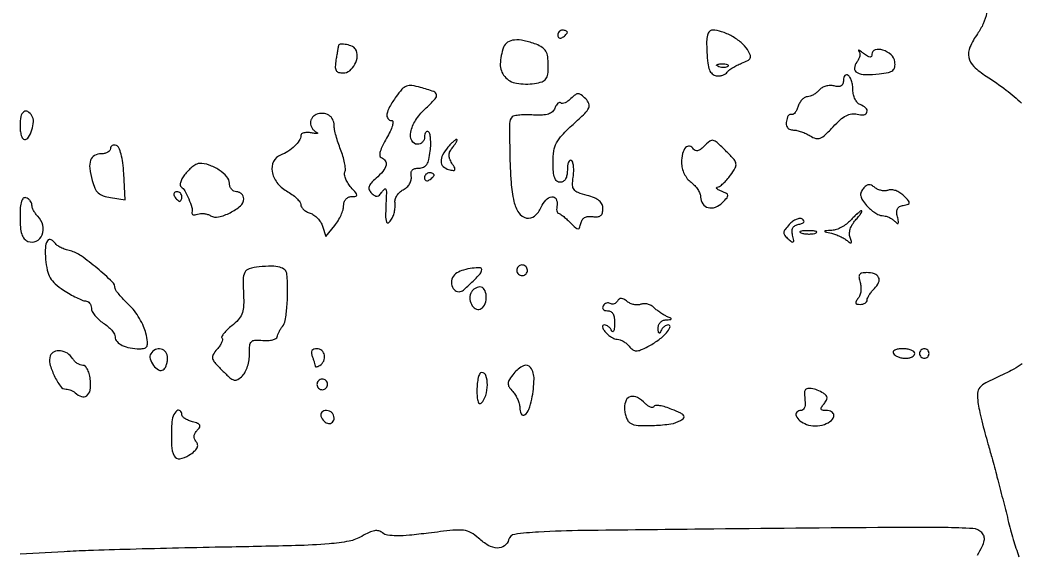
# Model space of a CAD drawing. Extents: x 0 to 5034, y 0 to 2560.
# Drawn here: x 0 to 210.1, y 1828.2 to 1940.1 of the extents above; entities that cross this region are included whole.
import ezdxf

# ---------------------------------------------------------------- set-up
doc = ezdxf.new("R2010")
doc.units = 0

msp = doc.modelspace()

# ---------------------------------------------------------------- linework, layer by layer
for points in [[(203.087621, 1941.554291, -0.057921), (202.385703, 1939.355238, -0.048562), (201.164886, 1937.231561, 0.051163), (199.575739, 1934.433647, 0.155793), (199.348949, 1932.285858, 0.152014), (200.409071, 1930.370959, 0.047978), (203.006922, 1928.323017, -0.017493), (207.225876, 1925.395128, -0.031003), (210.453021, 1922.656763, -0.037984)], [(210.562063, 1867.842155, -0.038135), (208.814556, 1866.706989, -0.017716), (206.394638, 1865.494671, 0.009809), (202.936378, 1863.830043, 0.094628), (201.650727, 1862.838559, 0.170393), (201.175451, 1861.674493, 0.049865), (201.272627, 1859.715362, 0.015934), (201.567229, 1858.106202, 0.005683), (202.086784, 1855.828888, 0.005633), (202.713819, 1853.341449, 0.006622), (203.365476, 1851, -0.005074), (204.15941, 1848.181139, -0.001683), (205.267929, 1844.03125, -0.001675), (206.465711, 1839.423313, -0.001904), (207.581766, 1835, 0.010219), (208.691552, 1830.890847, 0.013856), (209.871294, 1827.232246, 0.010767)], [(201.186568, 1827.591636, 0.018144), (202.170293, 1829.406284, 0.06806), (202.582572, 1830.631617, 0.117763), (202.54069, 1831.545547, 0.126775), (202.088112, 1832.313662, 0.183012), (200.20487, 1833.164009, 0.012444), (194.231971, 1833.386451, 0.005297), (182.713321, 1833.406538, 0.000242), (143.320129, 1833.038825, 0.000822), (118.380983, 1832.752973, 0.010341), (108.967581, 1832.434805, 0.02077), (103.933533, 1831.950041, 0.303179), (102.663749, 1830.822176, -0.170349), (101.792763, 1829.530397, -0.174133), (100.314259, 1829.080655, -0.116803), (98.390185, 1829.63824, -0.059964), (96.35659, 1831.134727, 0.059109), (94.763808, 1832.311016, 0.104456), (93.21398, 1832.807248, 0.051339), (90.927032, 1832.805248, 0.005878), (85.80143, 1832.212053, -0.008213), (81.837295, 1831.772024, -0.024633), (79.115979, 1831.649839, -0.034868), (77.240097, 1831.789087, -0.138098), (76.193713, 1832.254196, 0.109359), (75.393412, 1832.66564, 0.105032), (74.481904, 1832.709174, 0.069654), (73.339084, 1832.354836, 0.02346), (71.793266, 1831.536951, -0.085968), (69.130127, 1830.528298, -0.027637), (64.928257, 1829.956387, -0.01362), (57.915668, 1829.585919, -0.001972), (43.608844, 1829.27688, 0.00134), (33.31756, 1829.067597, 0.001393), (23.158536, 1828.805446, 0.00134), (14.371246, 1828.530633, 0.006069), (9.25, 1828.294479), (0, 1827.755361)]]:
    msp.add_lwpolyline(points, format="xyb")
for points in [[(113, 1936.940983, 0.108972), (113.078288, 1936.586039, 0.182303), (113.29375, 1936.3746, 0.161196), (113.6179, 1936.343488, 0.082592), (114, 1936.5, 0.029505), (114.382774, 1936.768994, 0.035638), (114.70625, 1937.066025, 0.038439), (114.934461, 1937.34829, 0.151918), (115, 1937.559017, 0.210953), (114.92554, 1937.727648, 0.081139), (114.70625, 1937.870461, 0.061769), (114.382849, 1937.967655, 0.042167), (114, 1938, 0.105053), (113.618444, 1937.918938, 0.099167), (113.29375, 1937.688914, 0.09642), (113.076123, 1937.345238, 0.093332)], [(144.313333, 1933.342313, 0.017394), (144.506586, 1931.037395, 0.065122), (144.863215, 1929.631884, 0.117213), (145.433619, 1928.819079, 0.145972), (146.266582, 1928.431379, 0.05552), (146.971171, 1928.406848, 0.055996), (147.661776, 1928.53823, 0.061577), (148.236591, 1928.796909, 0.118386), (148.593168, 1929.15075, -0.089045), (148.984149, 1929.58659, -0.025615), (149.729224, 1930.10818, -0.024899), (150.645151, 1930.620216, -0.024166), (151.616478, 1931.044285, 0.02745), (152.920804, 1931.623958, 0.176633), (153.403577, 1932.144215, 0.203936), (153.400942, 1932.807934, 0.037999), (152.823235, 1933.911438, 0.080566), (151.536045, 1935.381916, 0.045541), (149.576083, 1936.722693, 0.04558), (147.409927, 1937.684453, 0.08187), (145.495728, 1938, 0.21094), (144.854742, 1937.716989, 0.123274), (144.449657, 1936.964647, 0.059452), (144.270776, 1935.594725, 0.014987)], [(66.917769, 1934.75, 0.034433), (66.87118, 1934.566728, 0.000969), (66.726925, 1933.765625, 0.001975), (66.562708, 1932.821834, 0.001356), (66.383559, 1931.75, 0.027863), (66.229635, 1930.319501, 0.139641), (66.408389, 1929.542098, 0.201648), (66.925714, 1929.132801, 0.06795), (67.898402, 1929, 0.170663), (69.272025, 1929.48292, 0.103689), (70.377076, 1930.827253, 0.10178), (70.862617, 1932.525266, 0.158618), (70.505531, 1933.991051, 0.153091), (69.84185, 1934.565439, 0.050321), (68.597052, 1934.962839, 0.051412), (67.39027, 1935.09091, 0.324749)], [(101.606989, 1934.418213, 0.086456), (100.906746, 1930.852683, 0.184002), (101.836374, 1928.245344, 0.176031), (104.308548, 1926.843365, 0.078439), (108.105933, 1926.80224, 0.039416), (109.697571, 1927.165721, 0.156547), (110.506774, 1927.735977, 0.135583), (110.89712, 1928.722379, 0.02683), (111, 1930.63825, 0.032848), (110.882711, 1932.421653, 0.09978), (110.490539, 1933.565681, 0.116459), (109.726952, 1934.367437, 0.053697), (108.4349, 1935.024751, 0.034902), (105.892718, 1935.793198, 0.078252), (103.886097, 1935.929023, 0.117787), (102.459295, 1935.451293, 0.163125)], [(176.241324, 1933.559042, -0.144215), (176.436296, 1933.118207, -0.079596), (176.419134, 1932.524453, -0.068185), (176.20051, 1931.873278, -0.058229), (175.805626, 1931.265794, 0.165552), (175.328954, 1930.016851, 0.290176), (175.866726, 1929.09558, 0.117736), (177.628695, 1928.658427, 0.031265), (180.541021, 1928.814996, 0.021378), (182.440773, 1929.119563, 0.115947), (183.381714, 1929.554039, 0.18838), (183.792696, 1930.247565, 0.076204), (183.804382, 1931.365755, 0.177736), (183.023675, 1932.817312, 0.102244), (181.280762, 1933.819311, 0.149052), (179.687572, 1933.854454, 0.336092), (179, 1932.947106, -0.120021), (178.888401, 1932.48889, -0.303067), (178.602037, 1932.330786, -0.122038), (178.093079, 1932.503385, -0.02087), (177.25, 1933.094588, 0.009281), (176.614943, 1933.562237, 0.046197), (176.231826, 1933.783555, 0.595759), (176.163061, 1933.732027, 0.139903)], [(148.729167, 1930.395833, -0.126455), (148.402231, 1930.202593, -0.060344), (147.916927, 1930.123424, -0.05415), (147.359369, 1930.160852, -0.051402), (146.8125, 1930.316886, -0.054073), (146.395823, 1930.538436, -0.470617), (146.37858, 1930.720685, -0.168741), (146.670344, 1930.862007, -0.018894), (147.416667, 1930.921053, -0.028489), (148.112848, 1930.910055, -0.077125), (148.592839, 1930.799335, -0.208169), (148.77538, 1930.614691, -0.296942)], [(173, 1927.442386, -0.081206), (172.881306, 1926.716378, -0.179946), (172.53369, 1926.286682, -0.148331), (171.933714, 1926.139853, -0.05036), (171.036768, 1926.280134, 0.07314), (170.199698, 1926.37238, 0.059932), (169.309716, 1926.232421, 0.061545), (168.503514, 1925.892856, 0.089361), (167.914323, 1925.396765, -0.049124), (167.37397, 1924.862319, -0.041766), (166.710767, 1924.4103, -0.043715), (166.030711, 1924.100556, -0.085209), (165.444943, 1924, 0.13121), (164.897208, 1923.853745, 0.06862), (164.335066, 1923.418467, 0.060799), (163.844224, 1922.777382, 0.056223), (163.506447, 1922.020313, -0.03323), (163.215582, 1921.278694, -0.051316), (162.860279, 1920.68963, -0.066935), (162.498144, 1920.3228, -0.250001), (162.18906, 1920.270313, 0.108038), (161.907011, 1920.300468, 0.099637), (161.628974, 1920.212217, 0.095593), (161.397821, 1920.018869, 0.090713), (161.25, 1919.75, 0.05318), (160.990981, 1918.566668, 0.135811), (161.130259, 1917.707657, 0.179568), (161.650378, 1917.188224, 0.107762), (162.513569, 1917, -0.05958), (163.233025, 1916.913964, -0.025476), (164.163019, 1916.637476, -0.024768), (165.135631, 1916.238311, -0.029828), (166.003283, 1915.765877, 0.071075), (167.183391, 1915.244052, 0.164646), (168.138513, 1915.293706, 0.097329), (169.187333, 1915.969451, 0.016064), (170.875189, 1917.702206, -0.025399), (172.343098, 1919.153952, -0.061992), (173.591572, 1920.017736, -0.085669), (174.74019, 1920.38631, -0.099164), (175.885475, 1920.319698, 0.090695), (177.281706, 1920.214949, 0.301806), (177.955646, 1920.773717, 0.293496), (177.710821, 1921.629542, 0.088934), (176.5, 1922.361626, -0.122922), (175.925849, 1922.763788, -0.064545), (175.440625, 1923.494405, -0.058178), (175.111599, 1924.421282, -0.05628), (175, 1925.409598, 0.037171), (174.926173, 1926.40129, 0.041106), (174.70625, 1927.337255, 0.045117), (174.384572, 1928.091519, 0.131736), (174, 1928.5, 0.153713), (173.620821, 1928.596229, 0.191513), (173.29375, 1928.444265, 0.129501), (173.072679, 1928.03944, 0.060641)], [(79.01527, 1924.021445, 0.02574), (77.660247, 1921.894836, 0.084024), (77.092765, 1920.3314, 0.205023), (77.303716, 1919.405085, 0.240069), (78.098776, 1919, -0.422475), (78.360811, 1918.73049, -0.064662), (78.230341, 1917.907747, -0.040934), (77.76776, 1916.708831, -0.02075), (77.003697, 1915.281693, 0.019576), (76.149246, 1913.694686, 0.048009), (75.684294, 1912.454947, 0.080296), (75.5964, 1911.601398, 0.306985), (75.904921, 1911.19836, -0.17133), (76.73826, 1910.550111, -0.206405), (76.898175, 1909.579097, -0.113044), (76.253187, 1908.306207, -0.040575), (74.821825, 1906.84547, 0.025829), (73.769298, 1905.832809, 0.113999), (73.340066, 1905.093523, 0.182614), (73.381103, 1904.434932, 0.090728), (73.863466, 1903.736534, 0.048962), (74.522308, 1903.195473, 0.179767), (75.038562, 1903.072429, 0.172018), (75.524567, 1903.314711, 0.044103), (76.0849, 1904.008359, -0.052036), (76.567377, 1904.586657, -0.491696), (76.842396, 1904.547211, -0.131618), (76.981632, 1904.007872, -0.010153), (76.937297, 1902.5, 0.006624), (76.811092, 1899.039288, 0.071255), (76.977273, 1897.650176, 0.528497), (77.408521, 1897.499037, 0.102364), (78.075948, 1898.242584, 0.046769), (78.442979, 1899.03447, 0.033662), (78.70607, 1899.973226, 0.034222), (78.83558, 1900.908956, 0.060336), (78.79554, 1901.687098, -0.112459), (78.833538, 1902.416578, -0.070995), (79.180919, 1903.199135, -0.065595), (79.771404, 1903.913814, -0.067169), (80.522481, 1904.444514, 0.067123), (81.287163, 1904.984723, 0.070875), (81.865266, 1905.699325, 0.076984), (82.18536, 1906.489202, 0.107017), (82.199157, 1907.25, -0.07771), (82.168163, 1908.024808, -0.159106), (82.419233, 1908.571251, -0.145654), (82.964468, 1908.894579, -0.061574), (83.81727, 1909, 0.101956), (84.782762, 1909.198944, 0.144811), (85.452394, 1909.756182, 0.092729), (85.898618, 1910.799359, 0.02577), (86.19688, 1912.560705, 0.022348), (86.297198, 1913.960765, 0.030703), (86.253616, 1915.221832, 0.031311), (86.094864, 1916.214798, 0.201691), (85.806286, 1916.619722, 0.186586), (85.501201, 1916.676703, 0.186248), (85.236847, 1916.513694, 0.111622), (85.057902, 1916.121067, 0.051373), (85, 1915.559017, -0.095165), (84.885705, 1914.963945, -0.09695), (84.559375, 1914.457961, -0.098802), (84.072373, 1914.119235, -0.103052), (83.5, 1914, -0.29192), (82.303737, 1914.763489, -0.16157), (82.098461, 1916.551388, -0.090174), (83.106659, 1919.032852, -0.062206), (85.042133, 1921.377781, 0.011829), (87.242121, 1923.554888, 0.244496), (87.497636, 1924.419376, 0.267102), (86.927942, 1925.07655, 0.013817), (84.151081, 1925.956671, 0.032418), (82.339107, 1926.351385, 0.128203), (81.214254, 1926.23245, 0.12103), (80.255138, 1925.574529, 0.027479)], [(115.761905, 1923.619048, -0.037229), (115.134831, 1923.078997, -0.055984), (114.510784, 1922.717788, -0.073465), (113.981605, 1922.573509, -0.230167), (113.642586, 1922.690747, 0.246011), (113.363663, 1922.777933, 0.135316), (113.033021, 1922.618834, 0.080313), (112.693234, 1922.209674, 0.041611), (112.403718, 1921.609688, -0.118597), (111.877135, 1920.844097, -0.10549), (111.038184, 1920.36151, -0.069059), (109.772048, 1920.139079, -0.023739), (107.907413, 1920.160461, 0.015633), (106.386864, 1920.20255, 0.020781), (105.00539, 1920.140139, 0.018602), (103.885092, 1920.000615, 0.157353), (103.438702, 1919.772036, 0.197521), (102.868678, 1918.406234, 0.005951), (102.909831, 1912.118804, 0.012163), (103.17229, 1905.986301, 0.040471), (103.766583, 1902, 0.087446), (104.794397, 1899.591445, 0.196959), (106.399129, 1898.483976, 0.233075), (108.110791, 1898.908011, 0.114634), (109.487128, 1900.75, -0.084241), (110.493308, 1902.280666, -0.169774), (111.755264, 1902.945447, -0.317582), (112.625414, 1902.507252, -0.165766), (112.829244, 1901.25, 0.029325), (112.755715, 1900.579243, 0.049351), (112.782905, 1900.014062, 0.068037), (112.89596, 1899.624654, 0.296337), (113.087815, 1899.5, -0.151042), (113.402818, 1899.402621, -0.015158), (114.046331, 1898.933476, -0.017947), (114.792282, 1898.310059, -0.01334), (115.571429, 1897.571407, 0.009818), (116.761536, 1896.427131, 0.165848), (117.252736, 1896.209289, 0.344696), (117.579145, 1896.420891, 0.035382), (117.83273, 1897.37025, -0.094666), (118.118873, 1898.08863, -0.121068), (118.632482, 1898.578757, -0.10561), (119.373581, 1898.816646, -0.059539), (120.321784, 1898.798843, 0.051554), (121.334029, 1898.763708, 0.145707), (121.989764, 1899.008807, 0.162481), (122.361991, 1899.551056, 0.068551), (122.489054, 1900.436432, 0.111119), (122.285907, 1901.363687, 0.109364), (121.704559, 1902.120736, 0.07872), (120.681692, 1902.735197, 0.032583), (119.144702, 1903.24231, -0.024743), (117.242275, 1903.837113, -0.143702), (116.406771, 1904.456527, -0.164575), (116.098332, 1905.383644, -0.035182), (116.227971, 1907.099906, 0.027782), (116.334837, 1908.281744, 0.036723), (116.292936, 1909.361565, 0.040114), (116.127235, 1910.212226, 0.188345), (115.833269, 1910.603045, 0.318787), (115.517852, 1910.582948, 0.126384), (115.244773, 1910.215045, 0.065716), (115.059007, 1909.504886, 0.031162), (115, 1908.559017, -0.045128), (114.90268, 1907.482959, -0.087671), (114.603459, 1906.676503, -0.119789), (114.124015, 1906.180699, -0.141873), (113.5, 1906, -0.181201), (112.810227, 1906.258462, -0.128194), (112.339498, 1906.948337, -0.067295), (112.074908, 1908.193443, -0.018752), (112, 1910.190025, -0.035935), (112.17391, 1912.606673, -0.085422), (112.728772, 1914.314651, -0.069671), (113.898331, 1915.94029, -0.018116), (116.212238, 1918.192073, 0.008917), (118.666295, 1920.493888, 0.085975), (119.503473, 1921.646846, 0.215607), (119.532514, 1922.559885, 0.098437), (118.855095, 1923.573476, 0.028566), (117.912235, 1924.414346, 0.165598), (117.293191, 1924.635381, 0.170829), (116.678779, 1924.429272, 0.030846)], [(0, 1918, 0.029452), (0.067761, 1916.850616, 0.045939), (0.273955, 1915.88125, 0.057958), (0.573672, 1915.204997, 0.265439), (0.932612, 1915, 0.261036), (1.778228, 1915.473754, 0.061113), (2.47661, 1917.007174, 0.059232), (2.808988, 1918.764124, 0.156821), (2.505531, 1919.991051, 0.112708), (1.622408, 1920.88726, 0.320262), (0.79405, 1920.844481, 0.177015), (0.183928, 1919.846926, 0.04967)], [(62.25, 1920.269359, 0.086814), (61.772217, 1920.002848, 0.068539), (61.367188, 1919.569749, 0.0684), (61.093612, 1919.042288, 0.085679), (61, 1918.5, 0.0833), (61.092961, 1917.945879, 0.060783), (61.367188, 1917.383722, 0.060247), (61.771995, 1916.898817, 0.077894), (62.25, 1916.572245, -0.087584), (62.508105, 1916.388523, -0.603897), (62.471875, 1916.275066, -0.077386), (62.055407, 1916.266454, -0.012417), (61.25, 1916.395292, 0.040441), (60.388072, 1916.484052, 0.066561), (59.660938, 1916.402898, 0.096422), (59.173523, 1916.175617, 0.240011), (59, 1915.834952, -0.147748), (58.68691, 1914.798542, -0.053916), (57.695492, 1913.608201, -0.049574), (56.306008, 1912.508444, -0.052168), (54.75, 1911.725431, 0.190592), (53.285939, 1910.392243, 0.156085), (52.976162, 1908.282846, 0.122195), (53.972044, 1905.972855, 0.101151), (55.993677, 1904.20349, -0.027596), (57.140193, 1903.464538, -0.034604), (58.109819, 1902.653008, -0.03706), (58.799029, 1901.883891, -0.16426), (58.993677, 1901.317388, 0.140022), (59.138846, 1900.819272, 0.066237), (59.570617, 1900.300472, 0.057892), (60.202965, 1899.840614, 0.05149), (60.948848, 1899.516235, -0.076517), (61.744933, 1899.121748, -0.049456), (62.525396, 1898.448695, -0.048627), (63.174407, 1897.617874, -0.064751), (63.579143, 1896.750644), (64.26059, 1894.603592), (66.130295, 1896.91258, 0.035102), (66.845902, 1897.935406, 0.030339), (67.450774, 1899.09826, 0.031519), (67.869061, 1900.223265, 0.07337), (68, 1901.110784, -0.080388), (68.120659, 1901.856411, -0.099967), (68.469005, 1902.464618, -0.107446), (69.002897, 1902.859904, -0.106209), (69.654988, 1903, 0.033143), (70.560765, 1903.060106, 0.391049), (70.767234, 1903.308878, 0.163709), (70.590062, 1903.755923, 0.008424), (69.552366, 1904.942136, -0.043175), (68.914907, 1905.781948, -0.046654), (68.449916, 1906.697955, -0.051773), (68.210635, 1907.552437, -0.129826), (68.267477, 1908.192136, 0.108052), (68.362872, 1908.913034, 0.026442), (68.198869, 1910.106376, 0.025859), (67.859761, 1911.485193, 0.023271), (67.370098, 1912.872124, -0.016175), (66.845635, 1914.293085, -0.015221), (66.402466, 1915.773885, -0.015387), (66.090319, 1917.109541, -0.049744), (66, 1918.015135, 0.119814), (65.7009, 1919.245398, 0.139027), (64.879157, 1920.121722, 0.127475), (63.657465, 1920.483186, 0.092691)], [(89.916276, 1913.399118, 0.049187), (88.791697, 1911.735517, 0.131467), (88.461584, 1910.35491, 0.196308), (88.909864, 1909.335847, 0.128936), (90.041948, 1908.699281, 0.022437), (91.032124, 1908.48729, 0.322259), (91.337341, 1908.637544, 0.251312), (91.336349, 1909.020244, 0.015809), (90.750414, 1910.028043, -0.047577), (90.271668, 1910.986691, -0.105833), (90.144561, 1911.788584, -0.10854), (90.357768, 1912.559209, -0.05169), (90.932609, 1913.418799, 0.01767), (91.401342, 1914.026022, 0.036891), (91.712532, 1914.535522, 0.063042), (91.838685, 1914.882586, 0.481058), (91.744889, 1915, 0.160206), (91.476544, 1914.911754, 0.02092), (91.001484, 1914.529741, 0.02261), (90.461617, 1914.012183, 0.017141)], [(143.635186, 1913.492329, -0.041512), (142.956243, 1912.917647, -0.09963), (142.357273, 1912.649559, -0.155056), (141.867237, 1912.691524, -0.157311), (141.494659, 1913.008641, 0.20264), (140.686437, 1913.582419, 0.273729), (139.85346, 1913.309264, 0.125206), (139.208886, 1912.041695, 0.055386), (139, 1910.161742, 0.060432), (139.143074, 1908.982311, 0.051683), (139.56629, 1907.803577, 0.052852), (140.208449, 1906.764572, 0.071894), (141, 1906, -0.049322), (141.76515, 1905.324722, -0.044579), (142.4125, 1904.490704, -0.047323), (142.856047, 1903.631132, -0.09574), (143, 1902.88623, 0.151576), (143.438765, 1901.472138, 0.182953), (144.573537, 1900.683797, 0.153867), (146.113492, 1900.776418, 0.105384), (147.593572, 1901.736429, 0.016189), (148.55241, 1902.759451, 0.206093), (148.711557, 1903.249262, 0.256659), (148.448556, 1903.638004, 0.024784), (147.372511, 1904.123654, -0.020569), (146.713191, 1904.414563, -0.077216), (146.3438, 1904.673173, -0.351232), (146.320887, 1904.847976, -0.235258), (146.5, 1904.96114, 0.132486), (146.996637, 1905.150802, 0.027963), (147.722389, 1905.742688, 0.027458), (148.511003, 1906.546538, 0.023041), (149.257068, 1907.478903, 0.025592), (150.266413, 1909.027562, 0.172992), (150.431131, 1909.913417, 0.142128), (150.014984, 1910.794818, 0.015481), (148.461613, 1912.447478, 0.007784), (146.44718, 1914.400149, 0.136098), (145.647864, 1914.820078, 0.227056), (144.918224, 1914.646661, 0.026384)], [(19, 1913.083333, -0.17034), (18.854981, 1912.670008, -0.09431), (18.443928, 1912.318229, -0.074863), (17.831128, 1912.080306, -0.05528), (17.106989, 1912, 0.123852), (15.65893, 1911.635722, 0.188392), (14.827825, 1910.659902, 0.115032), (14.649629, 1908.952711, 0.03426), (15.157094, 1906.363624, 0.040697), (15.725629, 1904.77357, 0.100656), (16.446964, 1903.774573, 0.104354), (17.483638, 1903.157625, 0.045817), (19.044082, 1902.780222), (22.089866, 1902.333196), (21.794933, 1907.837594, 0.018166), (21.591046, 1910.10049, 0.032318), (21.236406, 1911.936609, 0.037039), (20.781974, 1913.26569, 0.215409), (20.25, 1913.754329, 0.080825), (19.772511, 1913.830079, 0.122782), (19.367188, 1913.727313, 0.143361), (19.0987, 1913.46307, 0.127835)], [(34.756705, 1907.791628, 0.033562), (34.148154, 1906.915383, 0.053379), (33.765273, 1906.08768, 0.072001), (33.642768, 1905.425216, 0.25877), (33.829647, 1905.054873, -0.11398), (34.626581, 1904.19388, -0.030214), (35.462513, 1902.504068, -0.029684), (36.087158, 1900.73615, -0.126974), (36.117865, 1899.627319, 0.187782), (36.159855, 1899.34242, 0.195212), (36.382699, 1899.166723, 0.112889), (36.784025, 1899.143724, 0.049747), (37.29979, 1899.284799, -0.072342), (37.927782, 1899.426532, -0.047154), (38.672145, 1899.414103, -0.046615), (39.412988, 1899.260763, -0.064166), (40.031551, 1898.980501, 0.19876), (41.703113, 1898.708741, 0.059917), (44.169889, 1899.611783, 0.060229), (46.328083, 1901.059731, 0.218258), (47, 1902.52568, 0.100817), (46.885392, 1903.088299, 0.098346), (46.559375, 1903.566919, 0.097516), (46.072496, 1903.887542, 0.097288), (45.5, 1904, -0.121864), (44.927907, 1904.141536, -0.10075), (44.440625, 1904.540349, -0.09135), (44.113282, 1905.136857, -0.080096), (44, 1905.839485, 0.188486), (43.477472, 1907.176362, 0.060874), (41.827501, 1908.57743, 0.058115), (39.710444, 1909.64299, 0.090549), (37.702947, 1909.986755, 0.12215), (37.12288, 1909.836099, 0.035798), (36.341273, 1909.336472, 0.033629), (35.512523, 1908.627641, 0.030479)], [(85, 1906.940983, 0.108972), (85.078288, 1906.586039, 0.182303), (85.29375, 1906.3746, 0.161196), (85.6179, 1906.343488, 0.082592), (86, 1906.5, 0.029505), (86.382774, 1906.768994, 0.035638), (86.70625, 1907.066025, 0.038439), (86.934461, 1907.34829, 0.151918), (87, 1907.559017, 0.210953), (86.92554, 1907.727648, 0.081139), (86.70625, 1907.870461, 0.061769), (86.382849, 1907.967655, 0.042167), (86, 1908, 0.105053), (85.618444, 1907.918938, 0.099167), (85.29375, 1907.688914, 0.09642), (85.076123, 1907.345238, 0.093332)], [(32.5, 1903, 0.029505), (32.768994, 1902.617226, 0.035638), (33.066025, 1902.29375, 0.038439), (33.34829, 1902.065539, 0.151918), (33.559017, 1902, 0.210953), (33.727648, 1902.07446, 0.081139), (33.870461, 1902.29375, 0.061769), (33.967655, 1902.617151, 0.042167), (34, 1903, 0.105053), (33.918938, 1903.381556, 0.099167), (33.688914, 1903.70625, 0.09642), (33.345238, 1903.923877, 0.093332), (32.940983, 1904, 0.108972), (32.586039, 1903.921712, 0.182303), (32.3746, 1903.70625, 0.161196), (32.343488, 1903.3821, 0.082592)], [(177.135, 1904.662665, 0.088059), (176.695759, 1903.890255, 0.137755), (176.644438, 1903.13228, 0.097425), (177.008273, 1902.272731, 0.029957), (177.869616, 1901.150334, 0.034429), (178.689006, 1900.327467, 0.035227), (179.607612, 1899.63166, 0.037558), (180.488114, 1899.147488, 0.107327), (181.167295, 1899, -0.065462), (181.799318, 1898.916897, -0.039112), (182.515208, 1898.663935, -0.038514), (183.20091, 1898.293921, -0.053444), (183.74405, 1897.85595, 0.030816), (184.290143, 1897.373319, 0.435804), (184.520791, 1897.410493, 0.200835), (184.587743, 1897.753754, 0.013004), (184.351266, 1898.764757, -0.054022), (184.209193, 1899.718752, -0.129721), (184.362636, 1900.411092, -0.148322), (184.818223, 1900.880364, -0.079017), (185.585809, 1901.158807, 0.023702), (186.623636, 1901.41023, 0.324348), (186.847837, 1901.700043, 0.196556), (186.689238, 1902.125251, 0.010058), (185.649654, 1903.20751, 0.055375), (184.886303, 1903.818209, 0.055444), (184.007844, 1904.246182, 0.060817), (183.151482, 1904.438657, 0.117032), (182.458326, 1904.345635, -0.083851), (181.790468, 1904.210881, -0.056265), (181.012485, 1904.273742, -0.055073), (180.248216, 1904.512733, -0.070018), (179.619944, 1904.900456, 0.05518), (178.910376, 1905.367856, 0.142867), (178.314344, 1905.481504, 0.142199), (177.748878, 1905.257021, 0.054469)], [(0, 1898.690322, 0.020193), (0.086878, 1896.540039, 0.058742), (0.379062, 1895.084543, 0.091894), (0.896715, 1894.13413, 0.131343), (1.67005, 1893.573119, 0.203447), (3.41501, 1893.634232, 0.192037), (4.638118, 1894.934269, 0.152854), (4.78657, 1896.989563, 0.139429), (3.75, 1898.85, -0.039578), (3.271653, 1899.410725, -0.035325), (2.867188, 1900.060833, -0.037075), (2.58812, 1900.699745, -0.084625), (2.5, 1901.216667, 0.10106), (2.406469, 1901.674691, 0.070386), (2.132812, 1902.127708, 0.067123), (1.727798, 1902.507143, 0.074388), (1.25, 1902.75, 0.270988), (0.695438, 1902.633239, 0.134635), (0.296541, 1902.005884, 0.058936), (0.064792, 1900.739225, 0.015807)], [(174.5, 1898, -0.047438), (173.65303, 1897.225976, -0.037277), (172.606295, 1896.553425, -0.038419), (171.528508, 1896.072399, -0.072041), (170.595012, 1895.883999, 0.00155), (169.162848, 1895.800245, 0.352097), (169.07001, 1895.715714, 0.387381), (169.135573, 1895.616522, 0.001641), (170.5, 1895.27639, -0.028439), (171.358868, 1895.012697, -0.020352), (172.286412, 1894.625504, -0.020641), (173.142467, 1894.18263, -0.040881), (173.772892, 1893.750948, 0.019973), (174.400315, 1893.281664, 0.365118), (174.630791, 1893.304301, 0.276619), (174.692512, 1893.564401, 0.014915), (174.401611, 1894.395802, -0.103415), (174.270985, 1895.203649, -0.063995), (174.437704, 1896.154327, -0.057559), (174.872021, 1897.136334, -0.051085), (175.533706, 1898.037245, 0.013186), (176.18039, 1898.790843, 0.026576), (176.641321, 1899.423441, 0.036433), (176.890143, 1899.874915, 0.546846), (176.809975, 1900, 0.165568), (176.525997, 1899.903314, 0.014322), (175.92517, 1899.4125, 0.017642), (175.229731, 1898.766084, 0.012769)], [(161.608418, 1897.119801, 0.023946), (160.737787, 1896.059921, 0.143452), (160.492276, 1895.397307, 0.190786), (160.678619, 1894.80985, 0.048505), (161.396097, 1894.086232, 0.017505), (162.180888, 1893.480016, 0.33975), (162.468891, 1893.489326, 0.277886), (162.575383, 1893.78908, 0.013762), (162.328542, 1894.851656, -0.060948), (162.206148, 1895.759351, -0.13339), (162.380302, 1896.433155, -0.142202), (162.860784, 1896.899199, -0.0732), (163.657216, 1897.182268, 0.034133), (164.382973, 1897.378133, 0.161762), (164.72043, 1897.636047, 0.311643), (164.718441, 1897.931095, 0.099801), (164.383647, 1898.24988, 0.163648), (163.833706, 1898.38303, 0.075097), (163.107928, 1898.207889, 0.062395), (162.325716, 1897.768987, 0.04986)], [(164.269032, 1895.307009, 0.037336), (165.036634, 1895.167106, 0.029507), (165.880008, 1895.127736, 0.030339), (166.671085, 1895.185595, 0.06278), (167.269032, 1895.344063, 0.31318), (167.386009, 1895.52287, 0.333666), (167.257153, 1895.684921, 0.052471), (166.580113, 1895.787295, 0.014395), (165.5, 1895.805051, 0.012823), (164.431793, 1895.764444, 0.080377), (163.900903, 1895.643467, 0.597527), (163.883358, 1895.48334, 0.087174)], [(5.384168, 1889.777457, 0.030546), (5.732092, 1887.489429, 0.078898), (6.333492, 1885.936353, 0.081409), (7.373805, 1884.674288, 0.034059), (9.132257, 1883.335103, 0.01446), (10.513274, 1882.481052, 0.016688), (11.877913, 1881.750427, 0.015908), (13.065622, 1881.210919, 0.087341), (13.75, 1881.057646, -0.11546), (14.226936, 1880.922571, -0.09563), (14.632812, 1880.58308, -0.088763), (14.90551, 1880.091518, -0.082543), (15, 1879.523053, 0.12521), (15.173362, 1878.841625, 0.044543), (15.734375, 1877.998778, 0.040799), (16.543395, 1877.143921, 0.037855), (17.5, 1876.408043, -0.032912), (18.456772, 1875.686961, -0.037624), (19.265625, 1874.875748, -0.040891), (19.831471, 1874.094751, -0.137165), (20, 1873.491979, 0.187583), (20.381897, 1872.509855, 0.095103), (21.462574, 1871.706168, 0.069789), (23.117178, 1871.175309, 0.042804), (25.161243, 1871, 0.065572), (26.201518, 1871.137015, 0.236993), (26.686028, 1871.568272, 0.131872), (26.785329, 1872.42156, 0.016942), (26.45212, 1874.25, 0.052458), (25.975211, 1875.694152, 0.028378), (25.109104, 1877.35568, 0.027945), (24.024427, 1878.964738, 0.039176), (22.872665, 1880.258698, -0.010784), (21.772196, 1881.362101, -0.015208), (20.843845, 1882.395112, -0.011325), (20.127801, 1883.282346, -0.165583), (20, 1883.657679, 0.205571), (19.394883, 1885.067275, 0.015272), (16.201755, 1887.920651, 0.020142), (12.818696, 1890.53785, 0.093335), (10.583844, 1891.568312, -0.024752), (9.547189, 1891.883767, -0.02755), (8.584223, 1892.290876, -0.028427), (7.811439, 1892.725069, -0.112593), (7.431535, 1893.110779, 0.140343), (6.526243, 1893.934668, 0.387715), (5.766951, 1893.716125, 0.128155), (5.323463, 1892.26126, 0.03271)], [(50.25, 1888.206127, 0.042691), (48.135661, 1887.805221, 0.211125), (47.222107, 1887.052984, 0.118558), (46.88027, 1885.591608, 0.010066), (46.982715, 1881.706539, -0.03236), (46.94612, 1879.696436, -0.078585), (46.594809, 1878.259288, -0.084766), (45.837303, 1877.066276, -0.042382), (44.526945, 1875.842535, 0.02198), (43.557851, 1875.008779, 0.036759), (42.83089, 1874.217228, 0.043641), (42.399171, 1873.561404, 0.331486), (42.449519, 1873.217147, -0.248579), (42.552585, 1872.881727, -0.058709), (42.36987, 1872.304278, -0.04698), (41.973668, 1871.60847, -0.031022), (41.399229, 1870.88865, 0.047605), (40.574002, 1869.781265, 0.198363), (40.449225, 1868.975543, 0.123225), (40.917213, 1868.083632, 0.014243), (42.481463, 1866.427628, 0.014229), (44.105387, 1864.893592, 0.118468), (44.990765, 1864.418326, 0.20605), (45.76113, 1864.534441, 0.057409), (46.738313, 1865.309741, 0.079012), (47.334005, 1866.130707, 0.039962), (47.821243, 1867.315624, 0.038409), (48.138419, 1868.64943, 0.04631), (48.22093, 1869.934326, -0.02516), (48.259542, 1871.698308, -0.179387), (48.607523, 1872.462715, -0.191399), (49.355949, 1872.788342, -0.029244), (51.013361, 1872.744715, 0.033073), (52.126274, 1872.72394, 0.049482), (53.087608, 1872.865635, 0.062519), (53.776538, 1873.132924, 0.238893), (54.031364, 1873.5, -0.059521), (54.154284, 1873.968219, -0.02526), (54.422946, 1874.560038, -0.024558), (54.776801, 1875.169889, -0.029474), (55.169626, 1875.704386, 0.134999), (55.733876, 1876.953286, 0.017928), (56.084339, 1879.856842, 0.020719), (56.229832, 1883.251343, 0.020778), (56.093591, 1886.643011, 0.185367), (55.650149, 1887.565072, 0.124279), (54.616835, 1888.141253, 0.068959), (52.870167, 1888.358378, 0.022012)], [(91.791533, 1886.943144, 0.152262), (90.888317, 1885.955481, 0.138815), (90.66422, 1884.590273, 0.161767), (91.191046, 1883.453355, 0.206908), (92.239693, 1883, 0.17892), (93.151627, 1883.337119, 0.016455), (94.961091, 1884.992952, 0.016234), (96.659534, 1886.764509, 0.185036), (97, 1887.65301, 0.41535), (96.611365, 1888.040141, 0.032906), (95.007746, 1887.92824, 0.036295), (93.204923, 1887.547724, 0.061893)], [(104.552786, 1888.08541, 0.099038), (104.401684, 1887.679226, 0.097945), (104.417584, 1887.244476, 0.097945), (104.597789, 1886.848514, 0.099038), (104.91459, 1886.552786, 0.099038), (105.320774, 1886.401684, 0.097945), (105.755524, 1886.417584, 0.097945), (106.151486, 1886.597789, 0.099038), (106.447214, 1886.91459, 0.099038), (106.598316, 1887.320774, 0.097945), (106.582416, 1887.755524, 0.097945), (106.402211, 1888.151486, 0.099038), (106.08541, 1888.447214, 0.099038), (105.679226, 1888.598316, 0.097945), (105.244476, 1888.582416, 0.097945), (104.848514, 1888.402211, 0.099038)], [(176.515231, 1884.952012, -0.058419), (176.684794, 1884.073305, -0.049614), (176.660942, 1883.128051, -0.051938), (176.459512, 1882.260573, -0.090441), (176.098495, 1881.618679, 0.033606), (175.6468, 1880.993324, 0.221608), (175.600976, 1880.620157, 0.273188), (175.854325, 1880.3964, 0.047558), (176.515876, 1880.333333, 0.059055), (177.083467, 1880.400606, 0.078038), (177.564039, 1880.599107, 0.096528), (177.885941, 1880.89299, 0.160971), (178, 1881.238095, -0.109379), (178.099288, 1881.686535, -0.030748), (178.443325, 1882.320408, -0.029437), (178.931576, 1883.007809, -0.027243), (179.509191, 1883.652048, 0.086095), (180.406674, 1884.92627, 0.227902), (180.399847, 1886.012554, 0.208364), (179.528967, 1886.754331, 0.0738), (177.873595, 1887, 0.049799), (176.901783, 1886.902968, 0.199099), (176.41562, 1886.575981, 0.183639), (176.280893, 1885.980258, 0.041653)], [(94.699509, 1882.659316, 0.123085), (94.536062, 1881.320371, 0.118628), (95.016931, 1880.041356, 0.155335), (95.9136, 1879.335595, 0.232084), (96.888197, 1879.430902, 0.169844), (97.737863, 1880.48001, 0.101783), (97.966337, 1882.085035, 0.119636), (97.538161, 1883.471136, 0.264161), (96.606989, 1884, 0.087076), (96.036009, 1883.899802, 0.0664), (95.472049, 1883.606174, 0.065856), (95.000322, 1883.171829, 0.082361)], [(125.519929, 1881.032246, -0.079465), (125.203479, 1880.665692, -0.091049), (124.801973, 1880.43664, -0.100767), (124.379331, 1880.378813, -0.122785), (124, 1880.5, 0.117181), (123.623007, 1880.625047, 0.100558), (123.206842, 1880.577624, 0.092847), (122.815187, 1880.364134, 0.08344), (122.510081, 1880.016312, 0.136093), (122.397824, 1879.63036, 0.190788), (122.524436, 1879.298542, 0.140899), (122.890269, 1879.074611, 0.067432), (123.440983, 1879, -0.132661), (124.116615, 1878.817529, -0.138243), (124.595975, 1878.321677, -0.093604), (124.8649, 1877.473628, -0.037296), (124.921053, 1876.25, -0.017437), (124.858412, 1875.265955, -0.068218), (124.717133, 1874.675, -0.378789), (124.532516, 1874.579887, -0.239112), (124.337719, 1874.75, 0.065736), (124.067358, 1875.227931, 0.061072), (123.676258, 1875.632812, 0.065213), (123.229112, 1875.907253, 0.105447), (122.794222, 1876, 0.190254), (122.481958, 1875.876719, 0.243419), (122.380003, 1875.589607, 0.10688), (122.551754, 1875.118047, 0.032634), (123, 1874.5, 0.044245), (123.569085, 1873.926066, 0.040219), (124.247892, 1873.440625, 0.042584), (124.929773, 1873.106768, 0.092812), (125.5, 1873, -0.091614), (126.068771, 1872.894903, -0.042789), (126.745688, 1872.567111, -0.040475), (127.417421, 1872.090193, -0.044973), (127.978143, 1871.526336, 0.060513), (128.747704, 1870.799004, 0.156152), (129.463398, 1870.556646, 0.104514), (130.372272, 1870.732911, 0.019357), (131.923421, 1871.460399, 0.038002), (134.05952, 1872.779525, 0.046375), (135.822014, 1874.331181, 0.09703), (136.554097, 1875.49166, 0.527025), (136.205778, 1876, 0.105447), (135.770888, 1875.907253, 0.065213), (135.323742, 1875.632812, 0.061072), (134.932642, 1875.227931, 0.065736), (134.662281, 1874.75, -0.051902), (134.45138, 1874.351958, -0.449116), (134.275306, 1874.327933, -0.185333), (134.137165, 1874.583427, -0.021021), (134.078947, 1875.25, -0.093573), (134.177562, 1875.942165, -0.103414), (134.521495, 1876.523526, -0.103414), (135.069526, 1876.918409, -0.093573), (135.75, 1877.078947, 0.008482), (136.668791, 1877.136028, 0.283938), (136.838986, 1877.260728, 0.404065), (136.773729, 1877.422768, 0.011473), (136.017857, 1877.739662, -0.035771), (135.356666, 1878.055433, -0.019346), (134.59016, 1878.531468, -0.019179), (133.843429, 1879.079117, -0.028572), (133.238918, 1879.618225, 0.071852), (132.63244, 1880.071606, 0.060728), (131.887191, 1880.36683, 0.06289), (131.122181, 1880.467043, 0.093029), (130.458326, 1880.345635, -0.086159), (129.787309, 1880.213441, -0.056284), (128.999663, 1880.284383, -0.054734), (128.221279, 1880.535125, -0.068037), (127.576293, 1880.936683, 0.042519), (126.90224, 1881.405524, 0.119644), (126.35481, 1881.565666, 0.16466), (125.902591, 1881.435653, 0.103083)], [(6.354465, 1869.481338, 0.160171), (6.273417, 1867.820618, 0.043949), (7.200188, 1865.333738, 0.042662), (8.502783, 1863.109723, 0.243575), (9.680141, 1862.5, -0.055209), (10.176642, 1862.44501, -0.038713), (10.714896, 1862.279687, -0.039129), (11.212082, 1862.037304, -0.063479), (11.583333, 1861.75, 0.111693), (12.903638, 1860.916829, 0.255115), (14.030245, 1861.097604, 0.186915), (14.737232, 1862.270237, 0.067379), (14.813358, 1864.25, 0.036171), (14.599108, 1865.509985, 0.054226), (14.217807, 1866.557534, 0.069612), (13.735105, 1867.268526, 0.211931), (13.213525, 1867.5, -0.092964), (12.656282, 1867.60451, -0.052987), (12.045408, 1867.919953, -0.050412), (11.476896, 1868.382776, -0.058368), (11.043493, 1868.929626, 0.112133), (9.954606, 1870.037164, 0.113847), (8.500052, 1870.557984, 0.137839), (7.166178, 1870.347061, 0.19585)], [(27.472927, 1869.956195, 0.216191), (27.331132, 1868.852266, 0.0913), (28.037176, 1867.496671, 0.098762), (29.133746, 1866.551011, 0.273619), (30.113307, 1866.570027, 0.121409), (30.453803, 1866.917271, 0.047968), (30.739534, 1867.527221, 0.043811), (30.934417, 1868.275865, 0.041798), (31, 1869.059017, 0.152942), (30.622734, 1870.263529, 0.180587), (29.646935, 1870.940331, 0.174855), (28.440764, 1870.822813, 0.144465)], [(61.393011, 1869.418213, -0.009199), (61.625403, 1868.777619, -0.010735), (61.821697, 1868.160889, -0.00979), (61.965769, 1867.634378, -0.061959), (62, 1867.359196, 0.30111), (62.084818, 1867.231122, 0.136025), (62.29375, 1867.2037, 0.070413), (62.61614, 1867.296571, 0.033138), (63, 1867.5, 0.149407), (63.802761, 1868.414167, 0.150036), (63.955576, 1869.619284, 0.16778), (63.4094, 1870.609195, 0.185627), (62.393011, 1871, 0.076855), (61.737605, 1870.898658, 0.176865), (61.348199, 1870.59835, 0.16701), (61.230887, 1870.103551, 0.067159)], [(183.5, 1870, 0.111412), (183.876024, 1869.616444, 0.050262), (184.50665, 1869.29375, 0.046318), (185.270704, 1869.074077, 0.046881), (186.059017, 1869, 0.049547), (186.801778, 1869.073784, 0.069539), (187.429836, 1869.29375, 0.089706), (187.852535, 1869.618213, 0.186414), (188, 1870, 0.230178), (187.813779, 1870.383082, 0.073461), (187.248289, 1870.70625, 0.055981), (186.420991, 1870.926934, 0.037227), (185.440983, 1871, 0.035659), (184.479336, 1870.931329, 0.083483), (183.794783, 1870.712684, 0.1651), (183.478234, 1870.384801, 0.253782)], [(189, 1870, 0.099038), (189.076342, 1869.618362, 0.097945), (189.29375, 1869.29375, 0.097945), (189.618362, 1869.076342, 0.099038), (190, 1869, 0.099038), (190.381638, 1869.076342, 0.097945), (190.70625, 1869.29375, 0.097945), (190.923658, 1869.618362, 0.099038), (191, 1870, 0.099038), (190.923658, 1870.381638, 0.097945), (190.70625, 1870.70625, 0.097945), (190.381638, 1870.923658, 0.099038), (190, 1871, 0.099038), (189.618362, 1870.923658, 0.097945), (189.29375, 1870.70625, 0.097945), (189.076342, 1870.381638, 0.099038)], [(96, 1862.3, 0.018664), (96.05547, 1860.814504, 0.061835), (96.247731, 1859.857005, 0.189684), (96.551325, 1859.494057, 0.337695), (96.916426, 1859.55, 0.121107), (97.854847, 1861.165033, 0.068199), (98.193629, 1863.419668, 0.081246), (97.904927, 1865.340563, 0.325706), (97, 1866, 0.285442), (96.61373, 1865.759924, 0.048699), (96.29375, 1864.913125, 0.040478), (96.072474, 1863.717847, 0.025541)], [(103.763747, 1865.799284, 0.023484), (102.834434, 1864.517622, 0.129455), (102.566067, 1863.715662, 0.16009), (102.756691, 1862.975424, 0.041533), (103.513747, 1861.98481, -0.043841), (104.082632, 1861.233268, -0.034683), (104.563413, 1860.334009, -0.035758), (104.893614, 1859.429849, -0.06978), (105, 1858.671259, 0.111266), (105.310115, 1857.294932, 0.45979), (106.029538, 1857.09921, 0.152922), (106.933839, 1858.238298, 0.045546), (107.547243, 1860.400136, 0.038676), (108.004705, 1864.614232, 0.161906), (107.284845, 1867.024693, 0.369671), (105.773008, 1867.412953, 0.110363)], [(62.552786, 1864.08541, 0.099038), (62.401684, 1863.679226, 0.097945), (62.417584, 1863.244476, 0.097945), (62.597789, 1862.848514, 0.099038), (62.91459, 1862.552786, 0.099038), (63.320774, 1862.401684, 0.097945), (63.755524, 1862.417584, 0.097945), (64.151486, 1862.597789, 0.099038), (64.447214, 1862.91459, 0.099038), (64.598316, 1863.320774, 0.097945), (64.582416, 1863.755524, 0.097945), (64.402211, 1864.151486, 0.099038), (64.08541, 1864.447214, 0.099038), (63.679226, 1864.598316, 0.097945), (63.244476, 1864.582416, 0.097945), (62.848514, 1864.402211, 0.099038)], [(164.884846, 1862.161516, 0.040284), (164.851259, 1861.796776, 0.00934), (164.855809, 1861.180258, 0.009582), (164.888018, 1860.468501, 0.009247), (164.947704, 1859.75, -0.058778), (164.93696, 1859.080599, -0.083863), (164.761211, 1858.514062, -0.108035), (164.453856, 1858.136594, -0.169647), (164.062858, 1858, 0.204659), (163.219319, 1857.63963, 0.295738), (163.072149, 1856.86701, 0.135478), (163.850322, 1855.85638, 0.071184), (165.25, 1855.085942, 0.09343), (167.074125, 1854.763924, 0.078977), (169.008044, 1855.09433, 0.093077), (170.481468, 1855.923266, 0.221709), (171, 1857.035184, 0.164622), (170.875448, 1857.403228, 0.095709), (170.523407, 1857.716585, 0.076795), (169.998105, 1857.928349, 0.057541), (169.377555, 1858, -0.037094), (168.592114, 1858.058351, -0.285615), (168.323268, 1858.286976, -0.228612), (168.378099, 1858.676516, -0.025852), (168.926114, 1859.410972, 0.04033), (169.443414, 1860.147802, 0.148283), (169.575686, 1860.695245, 0.177442), (169.37265, 1861.164218, 0.063278), (168.798558, 1861.632852, 0.045684), (167.515045, 1862.279854, 0.060408), (166.249259, 1862.609727, 0.084381), (165.287942, 1862.576937, 0.308237)], [(127, 1858.559017, 0.043396), (127.085818, 1857.572099, 0.044649), (127.340644, 1856.624543, 0.048776), (127.714512, 1855.849444, 0.118125), (128.159638, 1855.401339, 0.127594), (129.901549, 1854.862966, 0.023335), (133.302508, 1854.865419, 0.025073), (136.73086, 1855.200809, 0.090887), (138.795954, 1855.905686, 0.0878), (139.450087, 1856.440479, 0.357465), (139.461386, 1856.917738, 0.117834), (138.809333, 1857.437799, 0.011674), (136.964308, 1858.251417, 0.02255), (135.612671, 1858.740042, 0.036309), (134.420598, 1859.018164, 0.041587), (133.511324, 1859.085115, 0.30483), (133.169643, 1858.850661, -0.269688), (132.922529, 1858.656363, -0.122169), (132.498326, 1858.700495, -0.07215), (131.943725, 1858.996916, -0.037643), (131.348214, 1859.508929, 0.070229), (129.736222, 1860.722132, 0.181976), (128.319971, 1860.928839, 0.233716), (127.355291, 1860.157838, 0.109771)], [(31.881517, 1855.25, 0.016667), (31.836439, 1850.615507, 0.119091), (32.410005, 1848.465229, 0.31475), (33.601766, 1847.870027, 0.108767), (35.499476, 1848.591614, 0.029567), (36.620968, 1849.425145, 0.094755), (37.206556, 1850.14402, 0.159487), (37.325733, 1850.805266, 0.139579), (37.04128, 1851.450261, -0.077268), (36.681408, 1852.052673, -0.118928), (36.592575, 1852.650466, -0.111737), (36.785694, 1853.249685, -0.062851), (37.256547, 1853.856547, 0.060956), (37.748613, 1854.485828, 0.27158), (37.753797, 1854.936246, 0.174559), (37.325775, 1855.301401, 0.026228), (36.232753, 1855.649385, -0.034814), (35.377998, 1855.937751, -0.046636), (34.655871, 1856.321238, -0.055005), (34.153908, 1856.73661, -0.194814), (34, 1857.116631, 0.205619), (33.646768, 1857.939263, 0.388413), (32.979591, 1857.951721, 0.123276), (32.200764, 1856.82109, 0.07887)], [(63.229167, 1856.8125, 0.113253), (63.877068, 1855.749304, 0.165501), (64.846361, 1855.257027, 0.244413), (65.653027, 1855.540134, 0.190724), (66, 1856.416667, 0.099038), (65.879125, 1857.020927, 0.097945), (65.534896, 1857.534896, 0.097945), (65.020927, 1857.879125, 0.099038), (64.416667, 1858, 0.077096), (63.841384, 1857.910766, 0.119977), (63.414714, 1857.651172, 0.144529), (63.204183, 1857.264262, 0.134046)]]:
    msp.add_lwpolyline(points, format="xyb", close=True)

doc.saveas('drawing.dxf')
